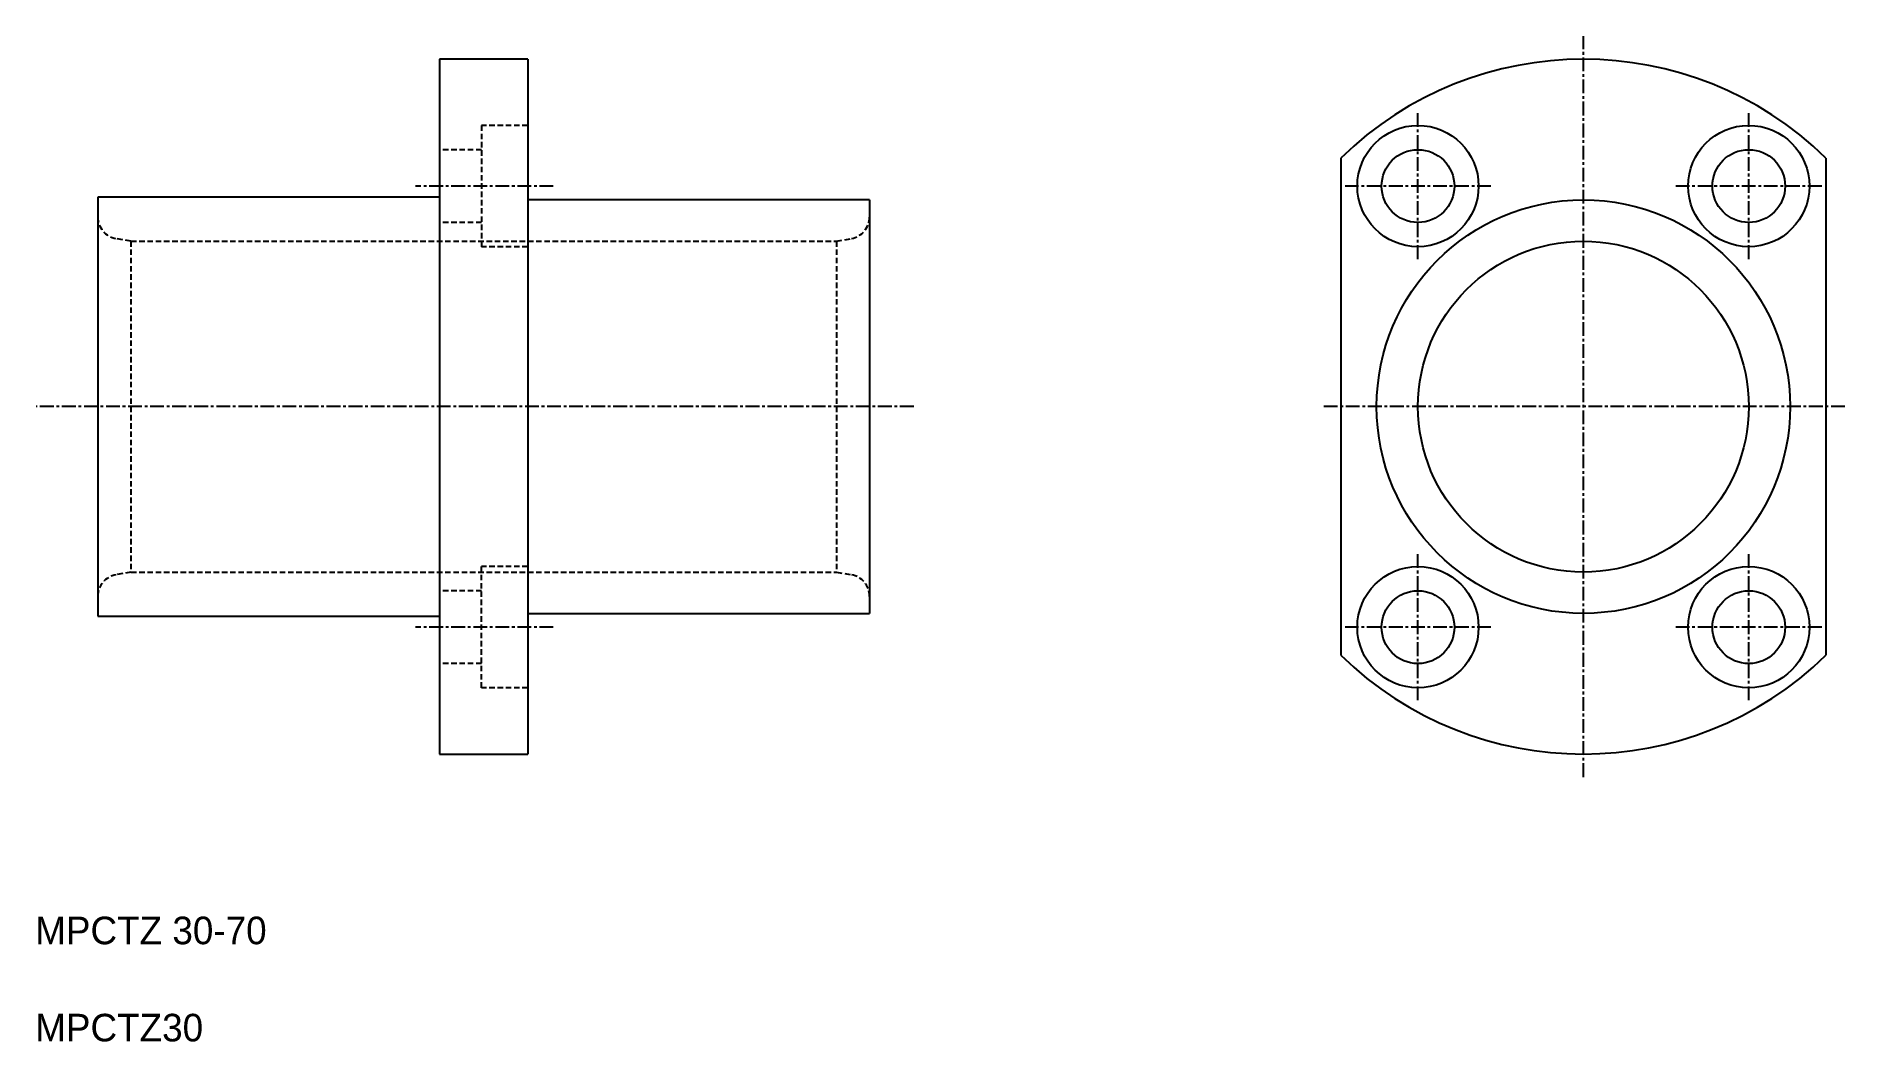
# Model space of a CAD drawing. Extents: x 25 to 189, y 49 to 140.
import ezdxf

# ---------------------------------------------------------------- set-up
doc = ezdxf.new("R2010")
doc.units = 0
doc.linetypes.add('CENTER', pattern=[2, 1.25, -0.25, 0.25, -0.25])
doc.linetypes.add('DASHED', pattern=[0.75, 0.5, -0.25])
doc.layers.get('0').update_dxf_attribs({"linetype": 'CONTINUOUS'})
doc.layers.add('CENTER', color=1, linetype='CENTER')

msp = doc.modelspace()

# ---------------------------------------------------------------- linework, layer by layer
at = {"color": 7, "linetype": 'CONTINUOUS'}
for p, q in [((62, 137.98), (62, 74.98)), ((70, 137.98), (62, 137.98)), ((70, 137.98), (70, 74.98)), ((143.73, 129.02), (143.73, 83.93)), ((187.73, 129.02), (187.73, 83.93)), ((31, 125.48), (31, 87.48)), ((62, 125.48), (31, 125.48)), ((101, 125.23), (70, 125.23)), ((101, 125.23), (101, 87.73)), ((31, 87.48), (62, 87.48)), ((70, 87.73), (101, 87.73)), ((62, 74.98), (70, 74.98))]:
    msp.add_line(p, q, dxfattribs=at)
at = {"color": 3, "linetype": 'DASHED'}
for p, q in [((70, 131.98), (65.8, 131.98)), ((65.8, 131.98), (65.8, 120.98)), ((65.8, 129.78), (62, 129.78)), ((65.8, 123.18), (62, 123.18)), ((34, 121.48), (32.65, 121.72)), ((34, 121.48), (98, 121.48)), ((34, 121.48), (34, 91.48)), ((98, 121.48), (99.35, 121.72)), ((98, 121.48), (98, 91.48)), ((70, 120.98), (65.8, 120.98)), ((65.8, 80.98), (65.8, 91.98)), ((70, 91.98), (65.8, 91.98)), ((34, 91.48), (32.65, 91.24)), ((34, 91.48), (98, 91.48)), ((98, 91.48), (99.35, 91.24)), ((65.8, 89.78), (62, 89.78)), ((65.8, 83.18), (62, 83.18)), ((70, 80.98), (65.8, 80.98))]:
    msp.add_line(p, q, dxfattribs=at)
at = {"color": 7, "linetype": 'CONTINUOUS'}
for centre, radius in [((150.73, 126.48), 5.5), ((180.73, 126.48), 5.5), ((150.73, 126.48), 3.3), ((180.73, 126.48), 3.3), ((165.73, 106.48), 18.75), ((165.73, 106.48), 15), ((150.73, 86.48), 5.5), ((180.73, 86.48), 5.5), ((150.73, 86.48), 3.3), ((180.73, 86.48), 3.3)]:
    msp.add_circle(centre, radius, dxfattribs=at)
for start, end in [(45.7002, 134.2998), (225.7002, 314.2998)]:
    msp.add_arc((165.73, 106.48), 31.5, start, end, dxfattribs=at)
at = {"color": 3, "linetype": 'DASHED'}
for centre, start, end in [((33, 123.69), 180, 260), ((99, 123.69), 280, 0), ((33, 89.27), 100, 180), ((99, 89.27), 0, 80)]:
    msp.add_arc(centre, 2, start, end, dxfattribs=at)
at = {"layer": 'CENTER', "color": 1, "linetype": 'CENTER'}
for p, q in [((165.73, 72.89), (165.73, 140.07)), ((150.73, 119.86), (150.73, 133.09)), ((180.73, 119.86), (180.73, 133.09)), ((72.31, 126.48), (59.8, 126.48)), ((157.35, 126.48), (144.12, 126.48)), ((187.35, 126.48), (174.12, 126.48)), ((105, 106.48), (25.41, 106.48)), ((189.44, 106.48), (142.02, 106.48)), ((150.73, 79.86), (150.73, 93.09)), ((180.73, 79.86), (180.73, 93.09)), ((72.31, 86.48), (59.8, 86.48)), ((157.35, 86.48), (144.12, 86.48)), ((187.35, 86.48), (174.12, 86.48))]:
    msp.add_line(p, q, dxfattribs=at)

# ---------------------------------------------------------------- texts
at = {"color": 7, "linetype": 'CONTINUOUS'}
for s, p in [('MPCTZ 30-70', (25.32, 57.73)), ('MPCTZ30', (25.32, 48.92))]:
    msp.add_text(s, height=2.5, dxfattribs=at).set_placement(p)

doc.saveas('drawing.dxf')
